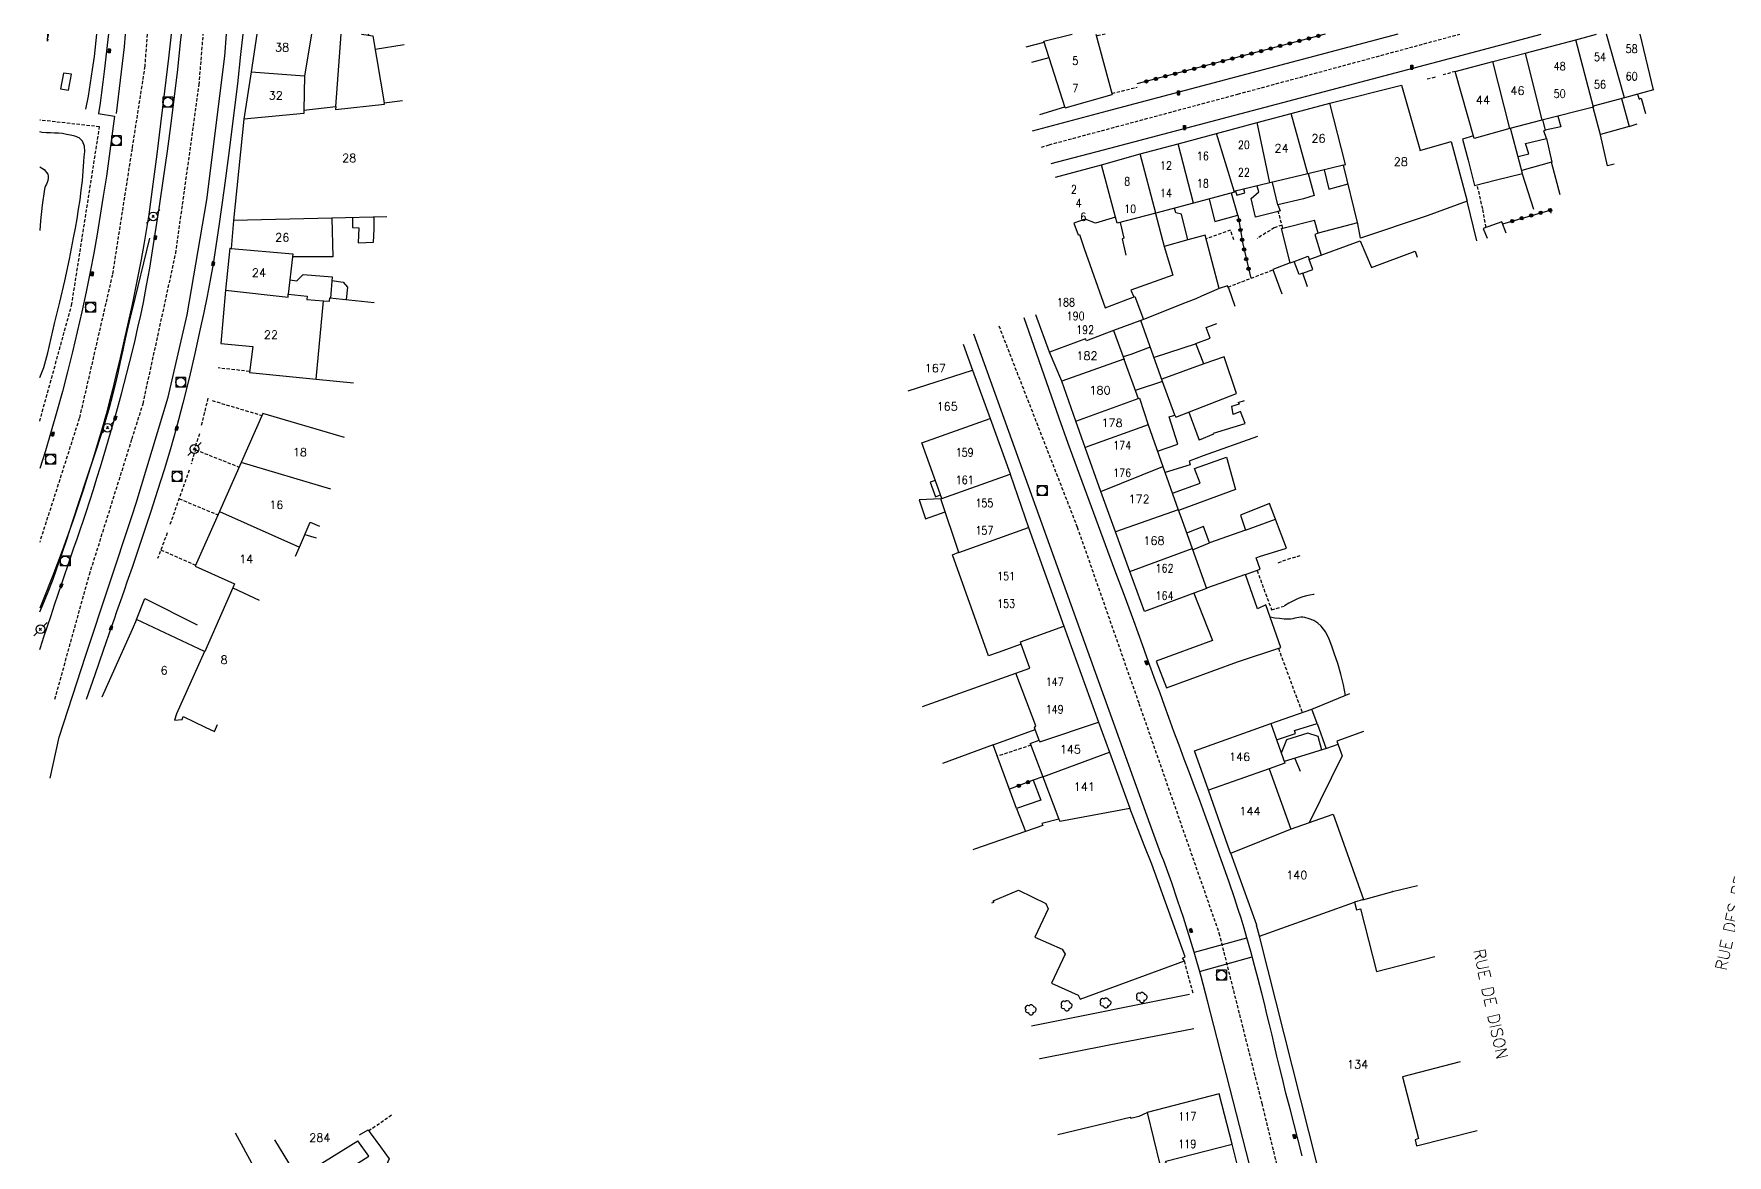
# Model space of a CAD drawing. Header units: millimetres. Extents: x 254999 to 256000, y 142999 to 144000.
# Drawn here: x 254999.1 to 255255.9, y 143829.9 to 144000 of the extents above; entities that cross this region are included whole.
import ezdxf
from ezdxf.enums import TextEntityAlignment as Align

# ---------------------------------------------------------------- set-up
doc = ezdxf.new("R2010")
doc.units = ezdxf.units.MM
doc.linetypes.add('DASHED', pattern=[0.75, 0.5, -0.25])
doc.layers.get('0').update_dxf_attribs({"linetype": 'CONTINUOUS'})
for name, color, linetype in [('W0001', 6, 'DASHED'), ('W0006', 2, 'CONTINUOUS'), ('W0008', 7, 'CONTINUOUS'), ('W0010', 4, 'CONTINUOUS'), ('W0014', 7, 'CONTINUOUS'), ('W0017', 7, 'CONTINUOUS'), ('W0020', 2, 'CONTINUOUS'), ('W0101', 7, 'CONTINUOUS'), ('W0104', 1, 'CONTINUOUS'), ('W0112', 1, 'DASHED'), ('W0211', 2, 'CONTINUOUS'), ('W0214', 2, 'CONTINUOUS'), ('W0220', 5, 'DASHED'), ('W0300', 7, 'CONTINUOUS'), ('W0323', 7, 'CONTINUOUS'), ('W0401', 7, 'CONTINUOUS'), ('W0420', 7, 'CONTINUOUS'), ('W0439', 7, 'CONTINUOUS'), ('W0473', 7, 'CONTINUOUS'), ('W0989', 7, 'CONTINUOUS'), ('W0991', 7, 'CONTINUOUS'), ('W1102', 7, 'CONTINUOUS')]:
    doc.layers.add(name, color=color, linetype=linetype)
doc.styles.get("Standard").update_dxf_attribs({"font": 'romans.shx', "width": 0.85})

# ---------------------------------------------------------------- blocks, each defined once
blk = doc.blocks.new('T420')
for p, q in [((0.75, 0.75), (-0.75, 0.75)), ((-0.75, 0.75), (-0.75, -0.75)), ((0.75, 0.75), (0.75, -0.75)), ((0.75, -0.75), (-0.75, -0.75))]:
    blk.add_line(p, q)
blk.add_ellipse((0, 0), major_axis=(-0.53, 0.53), ratio=1, start_param=3.926991, end_param=10.210176)
blk = doc.blocks.new('T401')
for p, q in [((-0.3, 0.3), (0, 0.3)), ((-0.3, -0.25), (-0.3, 0.3)), ((-0.3, 0.15), (0, 0.15)), ((-0.3, 0), (0, 0)), ((0, 0.3), (0, -0.25)), ((-0.3, -0.15), (0, -0.15)), ((-0.3, -0.25), (-0.3, -0.3)), ((-0.3, -0.3), (0, -0.3)), ((0, -0.3), (0, -0.25))]:
    blk.add_line(p, q)
blk = doc.blocks.new('T300')
for p, q in [((-0.8, 0.51), (-0.86, 0.34)), ((-0.86, 0.34), (-0.86, 0.17)), ((-0.86, 0.17), (-0.74, 0.06)), ((-0.69, 0.63), (-0.8, 0.51)), ((-0.8, -0.06), (-0.74, 0.06)), ((-0.74, 0.06), (-0.69, 0.11)), ((-0.57, 0.69), (-0.69, 0.63)), ((-0.46, 0.69), (-0.57, 0.69)), ((-0.29, 0.63), (-0.46, 0.69)), ((-0.29, 0.63), (-0.17, 0.74)), ((-0.23, 0.57), (-0.29, 0.63)), ((-0.17, 0.74), (-0.06, 0.8)), ((-0.06, 0.8), (0.06, 0.8)), ((0.06, 0.8), (0.23, 0.74)), ((0.23, 0.74), (0.34, 0.63)), ((0.34, 0.63), (0.4, 0.51)), ((0.46, 0.46), (0.34, 0.46)), ((0.4, 0.51), (0.4, 0.46)), ((0.57, 0.4), (0.46, 0.46)), ((0.57, 0.4), (0.69, 0.29)), ((0.69, 0.29), (0.74, 0.17)), ((0.74, 0.06), (0.69, -0.17)), ((0.74, 0.17), (0.74, 0.06)), ((-0.8, -0.17), (-0.8, -0.06)), ((-0.8, -0.23), (-0.8, -0.17)), ((-0.74, -0.34), (-0.8, -0.23)), ((-0.69, -0.4), (-0.74, -0.34)), ((-0.51, -0.46), (-0.69, -0.4)), ((-0.4, -0.46), (-0.51, -0.46)), ((-0.4, -0.46), (-0.34, -0.46)), ((-0.34, -0.46), (-0.34, -0.4)), ((-0.34, -0.51), (-0.34, -0.46)), ((-0.29, -0.63), (-0.34, -0.51)), ((-0.17, -0.74), (-0.29, -0.63)), ((-0.06, -0.8), (-0.17, -0.74)), ((0.06, -0.8), (-0.06, -0.8)), ((0.17, -0.74), (0.06, -0.8)), ((0.23, -0.69), (0.17, -0.74)), ((0.29, -0.46), (0.23, -0.46)), ((0.29, -0.63), (0.23, -0.69)), ((0.46, -0.4), (0.29, -0.46)), ((0.34, -0.51), (0.29, -0.63)), ((0.34, -0.51), (0.34, -0.46)), ((0.57, -0.34), (0.46, -0.4)), ((0.63, -0.29), (0.57, -0.34)), ((0.69, -0.17), (0.63, -0.29))]:
    blk.add_line(p, q)
blk = doc.blocks.new('T473')
for p, q in [((-0.166667, 0.166667), (0.166667, -0.166667)), ((-0.166667, -0.166667), (0.166667, 0.166667)), ((0.500001, 0.500001), (1.000002, 1.000002)), ((-1.000002, -1.000002), (-0.500001, -0.500001))]:
    blk.add_line(p, q)
blk.add_ellipse((0, 0), major_axis=(0.471405, 0.471405), ratio=1, start_param=5.4977871438, end_param=11.780972451)
blk = doc.blocks.new('t323o')
at = {"color": 0, "linetype": 'Continuous'}
for radius in [0.25, 0.15]:
    blk.add_circle((0, 0), radius, dxfattribs=at)

msp = doc.modelspace()

# ---------------------------------------------------------------- linework, layer by layer
at = {"layer": 'W0001'}
for points in [[(255014, 143938.58), (255015.68, 143943.93), (255020.64, 143966.74), (255024.19, 143992.33), (255024.81, 144000)], [(255016.28, 144000), (255015.94, 143995.11), (255014, 143982.65)], [(255151.95, 143982.83), (255153.1, 143983.21), (255181.72, 143990.89), (255214.98, 143999.89), (255215.41, 144000)], [(255014, 143982.65), (255011.02, 143963.49), (255006.01, 143941.7), (255000, 143922.93)], [(255145.48, 143955.73), (255157.37, 143925.19), (255166.72, 143898.45), (255178.87, 143863.61), (255185.36, 143837.79), (255192.06, 143810.24), (255200.49, 143773.27)], [(255002.3, 143899.1), (255007.55, 143918.02), (255014, 143938.58)]]:
    msp.add_lwpolyline(points, dxfattribs=at)
at = {"layer": 'W0006'}
for points in [[(255012.96, 144000), (255012.8, 143998.08), (255011.61, 143987.96)], [(255014, 143926.97), (255014.62, 143928.84), (255019.47, 143944.94), (255022.37, 143957.42), (255025.35, 143974.87), (255028.06, 143996.64), (255028.33, 144000)], [(255001.61, 143887.13), (255002.93, 143893.33), (255007, 143905.79), (255014, 143926.97)], [(255085.01, 143751.17), (255073.45, 143767.07), (255067.43, 143774.12), (255056.32, 143787.21), (255052.43, 143792.43), (255048.76, 143798.09), (255044.78, 143805.13), (255038.06, 143817.93), (255029.71, 143833.25)]]:
    msp.add_lwpolyline(points, dxfattribs=at)
at = {"layer": 'W0008'}
for points in [[(255014, 143951.71), (255014.46, 143953.59), (255014.9, 143955.48), (255015.32, 143957.37), (255015.72, 143959.27), (255016.22, 143961.87), (255016.68, 143964.49), (255017.1, 143967.1), (255017.52, 143969.72), (255018.17, 143973.89), (255018.79, 143978.07), (255019.38, 143982.24), (255019.93, 143986.43), (255020.45, 143990.53), (255020.94, 143994.64), (255021.38, 143998.75), (255021.5, 144000)], [(255019.93, 144000), (255019.54, 143996.36), (255018.95, 143991.36), (255018.33, 143986.37), (255017.76, 143981.79), (255017.17, 143977.21), (255016.53, 143972.64), (255015.78, 143968.09), (255015.37, 143965.81), (255014.93, 143963.53), (255014.48, 143961.26), (255014, 143958.99)], [(255014, 143958.99), (255013.41, 143956.29), (255012.81, 143953.6), (255012.19, 143950.91), (255011.55, 143948.22), (255011.08, 143946.25), (255010.59, 143944.29), (255010.07, 143942.33), (255009.51, 143940.38), (255008.1, 143935.66), (255006.62, 143930.95), (255005.06, 143926.27), (255003.39, 143921.62), (255001.99, 143917.88), (255000.53, 143914.15), (255000, 143912.92)], [(255000, 143906.64), (255000.1, 143906.94), (255000.64, 143908.56), (255001.18, 143910.18), (255001.72, 143911.79), (255002.26, 143913.41), (255002.81, 143915.02), (255003.35, 143916.64), (255003.81, 143918), (255004.27, 143919.35), (255004.73, 143920.71), (255005.2, 143922.06), (255005.66, 143923.42), (255006.12, 143924.77), (255006.58, 143926.13), (255007.03, 143927.49), (255007.59, 143929.2), (255008.15, 143930.91), (255008.69, 143932.63), (255009.22, 143934.35), (255010.05, 143937.1), (255010.86, 143939.86), (255011.64, 143942.63), (255012.39, 143945.4), (255012.8, 143946.98), (255013.21, 143948.55), (255013.61, 143950.13), (255014, 143951.71)]]:
    msp.add_lwpolyline(points, dxfattribs=at)
at = {"layer": 'W0010'}
for points in [[(255014, 143958), (255016.68, 143969.02)], [(255000, 143912.34), (255000.46, 143913.41), (255001.26, 143915.36), (255002.02, 143917.32), (255003.07, 143920.24), (255004.06, 143923.18), (255005.01, 143926.14), (255005.97, 143929.09), (255007.16, 143932.64), (255008.37, 143936.2), (255009.53, 143939.76), (255010.59, 143943.36), (255011.05, 143945.09), (255011.48, 143946.82), (255011.89, 143948.56), (255012.27, 143950.3), (255012.65, 143952.04), (255013.03, 143953.78), (255013.42, 143955.52), (255013.82, 143957.26), (255013.87, 143957.44), (255013.91, 143957.63), (255013.96, 143957.81), (255014, 143958)]]:
    msp.add_lwpolyline(points, dxfattribs=at)
at = {"layer": 'W0014'}
for points in [[(255007.01, 143988.59), (255007.38, 143990.59), (255007.72, 143992.6), (255008.03, 143994.61), (255008.29, 143996.62), (255008.68, 144000)], [(255010.42, 144000), (255010.38, 143999.66), (255009.79, 143994.31), (255009.6, 143992.72), (255009.38, 143991.12), (255009.15, 143989.53), (255008.9, 143987.94)], [(255030.8, 144000), (255030.48, 143996.88), (255029.98, 143992.47), (255029.45, 143988.07), (255028.73, 143982.34), (255027.97, 143976.61), (255027.17, 143970.88), (255026.32, 143965.17)], [(255206.01, 144000), (255161.93, 143988.32), (255150.55, 143985.28)], [(255153.42, 143980.39), (255161.33, 143982.43), (255214.81, 143996.57), (255227.74, 144000)], [(255008.89, 143987.94), (255011.33, 143987.55)], [(255011.33, 143987.55), (255010.94, 143984.52), (255010.54, 143981.48), (255010.11, 143978.45), (255009.65, 143975.42), (255009.19, 143972.54), (255008.72, 143969.66), (255008.21, 143966.78), (255007.66, 143963.91), (255007.05, 143960.88), (255006.39, 143957.85), (255005.7, 143954.83), (255004.98, 143951.82), (255004.23, 143948.78), (255003.44, 143945.76), (255002.62, 143942.74), (255001.76, 143939.74), (255000.86, 143936.76), (255000, 143934.08)], [(255026.32, 143965.17), (255025.87, 143962.69), (255025.39, 143960.23), (255024.89, 143957.76), (255024.36, 143955.3), (255023.52, 143951.54), (255022.65, 143947.78), (255021.73, 143944.03), (255020.75, 143940.3), (255019.84, 143937.1), (255018.87, 143933.91), (255017.87, 143930.74), (255016.85, 143927.57), (255016.15, 143925.45), (255015.44, 143923.32), (255014.73, 143921.2), (255014, 143919.08)], [(255191.47, 143829.82), (255190.86, 143832.2), (255190.25, 143834.58), (255189.64, 143836.97), (255189.03, 143839.35), (255188.44, 143841.74), (255188.05, 143843.34), (255187.66, 143844.93), (255187.28, 143846.53), (255186.91, 143848.13), (255186.53, 143849.72), (255186.14, 143851.32), (255185.75, 143852.91), (255185.35, 143854.51), (255184.81, 143856.61), (255184.26, 143858.71), (255183.7, 143860.8), (255183.11, 143862.89), (255182.67, 143864.38), (255182.22, 143865.86), (255181.75, 143867.34), (255181.27, 143868.81), (255180.36, 143871.5), (255179.42, 143874.17), (255178.45, 143876.85), (255177.49, 143879.52), (255176.72, 143881.62), (255175.95, 143883.72), (255175.17, 143885.83), (255174.39, 143887.93), (255173.6, 143890.02), (255172.82, 143892.12), (255172.04, 143894.22), (255171.27, 143896.33), (255170.6, 143898.16), (255169.93, 143899.99), (255169.26, 143901.82), (255168.6, 143903.65), (255167.93, 143905.49), (255167.26, 143907.32), (255166.6, 143909.15), (255165.93, 143910.98), (255164.52, 143914.83), (255163.09, 143918.67), (255161.67, 143922.51), (255160.25, 143926.35), (255158.82, 143930.19), (255157.41, 143934.04), (255156.01, 143937.89), (255154.62, 143941.74), (255149.3, 143956.96)], [(255185.93, 143819.07), (255182.49, 143832.47), (255179.03, 143845.87), (255178.08, 143849.59), (255177.14, 143853.32), (255176.16, 143857.04), (255175.12, 143860.74), (255174.32, 143863.37), (255173.47, 143866), (255172.6, 143868.62), (255171.7, 143871.22), (255171.31, 143872.33), (255170.9, 143873.44), (255170.49, 143874.55), (255170.07, 143875.65), (255169.66, 143876.75), (255169.24, 143877.85), (255168.83, 143878.96), (255168.42, 143880.07), (255141.67, 143954.49)], [(255014, 143919.08), (255013.61, 143917.96), (255013.22, 143916.84), (255012.84, 143915.72), (255012.45, 143914.6), (255012.06, 143913.47), (255011.67, 143912.35), (255011.28, 143911.23), (255010.89, 143910.11), (255009.64, 143906.46), (255008.38, 143902.81), (255007.03, 143899.03)]]:
    msp.add_lwpolyline(points, dxfattribs=at)
at = {"layer": 'W0017'}
for points in [[(255174.41, 143854.32), (255150.42, 143849.47)], [(255151.62, 143844.59), (255151.76, 143844.61), (255162.23, 143846.67), (255175.04, 143849.14)]]:
    msp.add_lwpolyline(points, dxfattribs=at)
at = {"layer": 'W0020'}
for points in [[(255175.13, 143860.71), (255183.1, 143862.91)], [(255175.92, 143857.79), (255183.91, 143860.01)]]:
    msp.add_lwpolyline(points, dxfattribs=at)
at = {"layer": 'W0101'}
for points in [[(255032.95, 144000), (255032.06, 143994.27)], [(255041.22, 144000), (255040.18, 143993.68)], [(255155.52, 143988.82), (255152.32, 143998.91), (255156.59, 144000)], [(255160.18, 144000), (255162.68, 143990.84)], [(255225.32, 143997.12), (255232.97, 143999.14)], [(255232.97, 143999.14), (255232.97, 143999.14), (255236.15, 144000)], [(255214.71, 143994.34), (255220.38, 143995.82), (255220.38, 143995.82)], [(255220.38, 143995.82), (255220.38, 143995.82), (255225.32, 143997.12)], [(255032.06, 143994.27), (255030.94, 143987.09)], [(255040.18, 143993.68), (255040.05, 143988.47)], [(255223, 143985.69), (255217.59, 143984.17), (255214.71, 143994.34)], [(255155.52, 143988.82), (255162.68, 143990.84)], [(255195.7, 143989.53), (255195.7, 143989.53), (255206.56, 143992.24)], [(255206.56, 143992.24), (255209.37, 143982.36), (255209.35, 143982.35), (255214.1, 143983.69), (255216.5, 143974.64), (255210.45, 143972.45), (255210.44, 143972.44), (255200.32, 143969.05), (255199.93, 143971.24), (255197.75, 143980.12), (255197.74, 143980.12)], [(255240.38, 143990.34), (255235.64, 143989.09), (255235.63, 143989.08), (255235.67, 143988.89)], [(255244.76, 143991.55), (255240.38, 143990.34)], [(255040.05, 143988.47), (255040.05, 143988.47), (255044.92, 143989)], [(255044.92, 143989), (255044.88, 143988.58), (255052.29, 143989.37), (255052.26, 143989.57)], [(255052.26, 143989.57), (255055.05, 143989.93)], [(255184.66, 143986.58), (255184.66, 143986.58), (255189.8, 143987.95)], [(255189.8, 143987.95), (255195.7, 143989.53)], [(255235.67, 143988.89), (255227.85, 143986.96)], [(255030.94, 143987.09), (255030.94, 143987.09), (255030.94, 143987.1), (255029.41, 143971.74)], [(255178.48, 143984.9), (255178.48, 143984.9), (255184.66, 143986.58)], [(255227.85, 143986.96), (255223, 143985.69), (255223, 143985.69)], [(255166.92, 143981.83), (255166.92, 143981.83), (255172.66, 143983.36)], [(255172.66, 143983.36), (255172.66, 143983.36), (255178.48, 143984.9)], [(255154.05, 143978.31), (255161.05, 143980.18), (255161.05, 143980.18)], [(255161.05, 143980.18), (255166.92, 143981.83)], [(255197.74, 143980.12), (255192.35, 143978.81)], [(255192.35, 143978.81), (255186.58, 143977.41)], [(255181.2, 143976), (255175.01, 143974.36)], [(255186.58, 143977.41), (255181.14, 143976.12), (255181.2, 143976)], [(255169.31, 143972.82), (255163.41, 143971.31), (255163.16, 143972.24)], [(255175.01, 143974.36), (255169.31, 143972.82)], [(255029.41, 143971.74), (255029.04, 143967.49)], [(255044.32, 143972.09), (255044.46, 143966.23), (255038.32, 143966.21)], [(255052.66, 143972.29), (255044.32, 143972.09)], [(255163.16, 143972.24), (255160.13, 143971.32), (255158.55, 143971.91), (255156.85, 143971.33)], [(255156.85, 143971.33), (255157.52, 143969.53), (255157.69, 143969.58), (255158.4, 143967.45)], [(255028.82, 143967.51), (255028.2, 143961.16), (255028.2, 143961.16)], [(255158.4, 143967.45), (255161.58, 143958.48), (255166.09, 143960.21), (255167.44, 143956.72), (255162.89, 143955.03)], [(255038.32, 143966.21), (255037.69, 143960.53), (255037.69, 143960.52)], [(255028.2, 143961.16), (255028.2, 143961.16), (255027.47, 143953.08)], [(255037.69, 143960.52), (255040.59, 143960.26), (255040.54, 143959.75), (255043.06, 143959.53)], [(255041.94, 143947.64), (255043.06, 143959.53)], [(255153.18, 143951.77), (255153.18, 143951.77), (255151.11, 143957.43)], [(255162.89, 143955.03), (255162.89, 143955.03), (255164.48, 143950.65), (255164.45, 143950.67)], [(255027.47, 143953.08), (255032.35, 143952.58), (255031.81, 143948.65), (255041.94, 143947.64)], [(255140.09, 143952.98), (255141.46, 143949.03)], [(255155.03, 143947.37), (255155.03, 143947.38), (255155.02, 143947.37), (255153.18, 143951.77)], [(255164.45, 143950.67), (255164.45, 143950.67), (255166.6, 143944.71)], [(255141.46, 143949.03), (255141.47, 143949), (255144.15, 143941.68)], [(255157.16, 143941.27), (255155.03, 143947.37)], [(255166.6, 143944.71), (255166.82, 143944.75), (255168.15, 143940.71)], [(255046.25, 143938.79), (255033.86, 143942.42), (255030.55, 143934.99)], [(255144.15, 143941.68), (255147.2, 143933.29), (255147.22, 143933.24)], [(255158.55, 143937.3), (255157.16, 143941.27)], [(255168.15, 143940.71), (255168.15, 143940.71), (255170.37, 143934.41)], [(255136.83, 143929.55), (255136.83, 143929.55), (255133.8, 143937.98)], [(255160.96, 143930.62), (255158.55, 143937.3), (255158.55, 143937.3)], [(255030.55, 143934.99), (255027.25, 143927.57)], [(255170.37, 143934.41), (255172.7, 143927.82)], [(255147.22, 143933.24), (255150, 143925.15)], [(255139.42, 143921.37), (255136.7, 143929.47), (255136.83, 143929.55)], [(255163.18, 143924.5), (255160.96, 143930.62)], [(255027.25, 143927.57), (255023.56, 143919.27), (255029.56, 143916.59), (255029.29, 143915.98)], [(255172.7, 143927.82), (255173.22, 143926.35), (255174.79, 143921.96)], [(255039.38, 143922.17), (255041.02, 143925.95), (255041.01, 143925.95)], [(255041.01, 143925.95), (255042.46, 143925.33)], [(255150, 143925.15), (255150, 143925.15), (255155.34, 143910.19)], [(255165.35, 143918.48), (255163.18, 143924.5)], [(255038.78, 143920.78), (255039.38, 143922.17)], [(255148.88, 143907.43), (255145.38, 143906.2), (255143.92, 143905.66), (255138.47, 143920.98), (255139.42, 143921.38), (255139.42, 143921.37)], [(255174.79, 143921.96), (255176.96, 143915.9), (255167.55, 143912.4)], [(255167.55, 143912.4), (255165.35, 143918.48)], [(255029.29, 143915.98), (255025.03, 143906.31), (255025.02, 143906.31)], [(255014.68, 143911.18), (255014, 143909.67)], [(255025.02, 143906.31), (255014.68, 143911.18)], [(255014, 143909.67), (255009.41, 143899.43), (255009.41, 143899.43)], [(255155.34, 143910.19), (255155.34, 143910.19), (255160.57, 143895.62), (255160.57, 143895.62)], [(255151.6, 143892.9), (255150.91, 143894.73), (255151.1, 143895.07), (255148.05, 143903.05), (255150.18, 143903.8), (255148.88, 143907.43)], [(255020.45, 143895.94), (255021.62, 143896), (255021.75, 143896.45), (255025.11, 143894.86)], [(255160.57, 143895.62), (255162.25, 143891.04)], [(255175.17, 143891.24), (255186.71, 143895.39), (255188.84, 143889.4), (255186.47, 143888.51)], [(255025.11, 143894.86), (255026.49, 143894.18), (255026.98, 143895.26)], [(255150.24, 143892.38), (255151.6, 143892.9)], [(255150.24, 143892.38), (255152.13, 143887.33)], [(255162.25, 143891.04), (255165.36, 143882.55)], [(255177.26, 143885.31), (255175.17, 143891.24)], [(255186.47, 143888.51), (255189.75, 143879.36), (255189.74, 143879.36)], [(255152.13, 143887.33), (255154.57, 143880.92)], [(255180.65, 143875.72), (255180.58, 143875.89), (255177.26, 143885.31)], [(255168.67, 143874.06), (255167.54, 143876.97), (255165.36, 143882.55)], [(255154.57, 143880.92), (255152.02, 143880.26), (255152.14, 143879.94), (255141.81, 143876.34), (255141.55, 143876.25)], [(255189.74, 143879.36), (255196.2, 143881.65), (255200.81, 143868.7), (255199.4, 143868.31)], [(255185, 143863.17), (255184.58, 143864.82), (255184.59, 143864.82), (255180.65, 143875.72)], [(255173.73, 143860), (255168.67, 143874.06)], [(255144.4, 143868.18), (255144.76, 143868.31), (255144.64, 143868.53), (255148.46, 143870.11), (255152.59, 143868.11), (255152.96, 143867.29), (255150.93, 143862.99), (255155.08, 143861.15), (255155.52, 143860.39), (255153.49, 143856.02), (255157.49, 143854.17), (255157.8, 143853.58), (255173.63, 143859.38), (255173.35, 143859.8), (255173.73, 143860)], [(255199.4, 143868.31), (255199.4, 143868.3), (255199.74, 143867.13), (255200.32, 143867.31), (255202.76, 143857.81), (255211.59, 143860.05)], [(255194.39, 143826.48), (255193.78, 143828.52), (255185, 143863.17)], [(255215.47, 143844.08), (255206.69, 143841.82), (255206.7, 143841.82), (255209.15, 143832.43), (255208.6, 143832.23), (255208.82, 143831.33), (255208.82, 143831.34), (255218.02, 143833.64)], [(255178.89, 143839.23), (255167.97, 143836.41), (255169.92, 143828.48), (255170.85, 143828.76)], [(255180.88, 143831.59), (255178.89, 143839.23)], [(255039.21, 143826.41), (255035.67, 143832.25)], [(255042.77, 143820.81), (255047.51, 143823.8), (255046.34, 143825.7), (255048.15, 143826.76), (255047.29, 143828.11), (255049.9, 143829.77), (255048.23, 143832.08), (255048.23, 143832.07)], [(255183.32, 143821.86), (255180.88, 143831.59), (255180.88, 143831.59), (255180.88, 143831.59)]]:
    msp.add_lwpolyline(points, dxfattribs=at)
at = {"layer": 'W0104'}
for points in [[(255044.92, 143989), (255045.75, 144000)], [(255048.81, 144000), (255050.51, 143999.75), (255052.26, 143989.57)], [(255049.94, 143999.83), (255049.89, 144000)], [(255055.29, 143998.35), (255050.87, 143997.65)], [(255149.63, 143998.08), (255152.36, 143998.78)], [(255150.47, 143995.76), (255153.11, 143996.43)], [(255242.36, 143990.89), (255242.58, 143990.14), (255242.91, 143990.27), (255243.54, 143987.96)], [(255151.68, 143987.8), (255155.48, 143988.95)], [(255238.8, 143980.27), (255237.8, 143980.03), (255236.75, 143984.72), (255235.62, 143988.88)], [(255239.92, 143990.21), (255241.09, 143986), (255236.74, 143984.75)], [(255217.47, 143984.58), (255215.78, 143984.07), (255216.65, 143980.87), (255217.63, 143977.02), (255220.98, 143977.9), (255224.91, 143978.83), (255223.1, 143985.71)], [(255228.36, 143985.41), (255228.37, 143985.41), (255227.97, 143986.99)], [(255228.52, 143984.14), (255228.12, 143985.33), (255228.36, 143985.41)], [(255230.24, 143987.55), (255230.71, 143985.91), (255228.36, 143985.41)], [(255241.09, 143986), (255242.32, 143986.37)], [(255224.23, 143981.43), (255225.84, 143981.82), (255225.35, 143983.39), (255228.52, 143984.14), (255229.33, 143980.56), (255229.3, 143980.59)], [(255229.3, 143980.59), (255224.78, 143979.31)], [(255230.62, 143975.61), (255229.3, 143980.59)], [(255193.33, 143975.53), (255191.7, 143975.02), (255187.78, 143974.09), (255186.97, 143977.5)], [(255192.42, 143978.83), (255193.33, 143975.53)], [(255194.83, 143979.41), (255195.54, 143976.48), (255198.45, 143977.26)], [(255224.83, 143978.81), (255226.57, 143973.46)], [(255177.36, 143974.98), (255178.26, 143971.59), (255181.75, 143972.54), (255180.79, 143975.89)], [(255181.38, 143976.18), (255181.58, 143975.58), (255182.81, 143975.9), (255182.63, 143976.47)], [(255187.66, 143973.02), (255184.4, 143972.25), (255183.73, 143975.04), (255184.92, 143976.08), (255184.67, 143976.95)], [(255193.33, 143975.53), (255193.33, 143975.53)], [(255169.24, 143972.8), (255170.56, 143967.77), (255171.87, 143963.43), (255171.88, 143963.43), (255165.51, 143961.13), (255165.93, 143960.15)], [(255174.15, 143968.81), (255173.19, 143972.66), (255172.32, 143972.86), (255172.14, 143973.58)], [(255187.78, 143974.09), (255188.14, 143973.18), (255187.66, 143973.02)], [(255218, 143968.62), (255216.5, 143974.64)], [(255047.42, 143972.17), (255047.43, 143970.67), (255048.38, 143970.61), (255048.3, 143968.35), (255050.62, 143968.42), (255050.71, 143970.41), (255050.71, 143972.24)], [(255163.86, 143971.43), (255164.44, 143969.03), (255164.19, 143968.94), (255164.75, 143966.45)], [(255189.69, 143965.3), (255188.35, 143970.52), (255193.35, 143971.75)], [(255193.89, 143969.79), (255193.89, 143969.79), (255193.35, 143971.75)], [(255193.89, 143969.79), (255193.41, 143969.62), (255194.37, 143966.46)], [(255199.9, 143971.35), (255193.89, 143969.79)], [(255222.43, 143969.81), (255221.78, 143971.54), (255218.95, 143970.53), (255219.53, 143969.03)], [(255028.82, 143967.51), (255029.04, 143967.49)], [(255174.15, 143968.81), (255170.56, 143967.77)], [(255178.91, 143961.42), (255176.76, 143969.5), (255174.15, 143968.81)], [(255192.31, 143961.67), (255191.57, 143963.71), (255193.08, 143964.3), (255192.57, 143965.79), (255200.3, 143968.65), (255202, 143964.61), (255208.6, 143967.09), (255208.95, 143966.17)], [(255189.69, 143965.3), (255187.05, 143964.29), (255188.42, 143960.62)], [(255189.69, 143965.3), (255190.27, 143965.5), (255190.28, 143965.52), (255192.37, 143966.31), (255192.57, 143965.79)], [(255191.57, 143963.71), (255191.02, 143963.53), (255190.27, 143965.5)], [(255037.93, 143962.7), (255039, 143962.57), (255039.95, 143963.55), (255044.35, 143963.15), (255044.1, 143959.96)], [(255044.31, 143962.64), (255046.05, 143962.37), (255046.67, 143961.61), (255046.49, 143959.72)], [(255043.06, 143959.53), (255043.98, 143959.46), (255044.01, 143959.98), (255044, 143959.98), (255050.74, 143959.29)], [(255178.91, 143961.42), (255176.24, 143960.24), (255176.23, 143960.24), (255175.37, 143959.85), (255173.88, 143959.27), (255167.44, 143956.72)], [(255181.31, 143958.69), (255180.37, 143961.48), (255180.33, 143961.43), (255180.17, 143961.83), (255178.91, 143961.42)], [(255170.3, 143947.32), (255167.01, 143956.56)], [(255176.59, 143949.98), (255175.37, 143953.07), (255177.51, 143953.86), (255176.94, 143955.49), (255178.53, 143956.08)], [(255168.45, 143952.51), (255165.48, 143951.41), (255165.48, 143951.4), (255164.35, 143951.02)], [(255175.39, 143953.01), (255169.02, 143950.93)], [(255176.59, 143949.98), (255170.2, 143947.63)], [(255181.54, 143945.45), (255179.65, 143951.02), (255176.59, 143949.98)], [(255041.94, 143947.64), (255047.6, 143947.08)], [(255169.55, 143936.75), (255172.62, 143937.81), (255171.33, 143941.91), (255172.17, 143942.18), (255172.17, 143942.17), (255170.3, 143947.32), (255170.3, 143947.32), (255166.17, 143945.91)], [(255172.17, 143942.18), (255172.31, 143941.87), (255181.54, 143945.45)], [(255174.31, 143942.64), (255175.84, 143938.38), (255175.89, 143938.43), (255178.11, 143939.37), (255178.05, 143939.47), (255182.84, 143940.94), (255182.14, 143942.74), (255181, 143942.27), (255180.84, 143943.56), (255181.98, 143943.91), (255181.77, 143944.13), (255182.73, 143944.41)], [(255184.69, 143938.94), (255176.48, 143936), (255176.48, 143936), (255174.37, 143935.19), (255174.49, 143934.67), (255170.69, 143933.51)], [(255171.81, 143930.35), (255176.03, 143931.87), (255175.15, 143934.12), (255180.01, 143935.82), (255181.39, 143930.92), (255172.73, 143927.72)], [(255135.84, 143932.3), (255135.06, 143932.01), (255135.88, 143929.82), (255136.64, 143930.08)], [(255136.7, 143929.47), (255133.39, 143929.36), (255134.34, 143926.48), (255137.35, 143927.54)], [(255175.03, 143915.18), (255177.87, 143907.98), (255169.35, 143904.87), (255170.89, 143900.83), (255181.69, 143904.75), (255188.26, 143906.95), (255185.97, 143913.43), (255184.72, 143912.83), (255182.9, 143918.02), (255182.9, 143918.01), (255185.1, 143918.82), (255184.5, 143920.56), (255185, 143920.77), (255189.12, 143922), (255186.52, 143928.81), (255182.11, 143927.02), (255182.88, 143924.74), (255182.87, 143924.75), (255177.45, 143922.82), (255176.51, 143925.28), (255173.95, 143924.31)], [(255182.88, 143924.74), (255187.44, 143926.4)], [(255040.2, 143924.07), (255041.94, 143923.57)], [(255174.86, 143921.78), (255177.45, 143922.82)], [(255182.9, 143918.02), (255176.95, 143915.94)], [(255014.68, 143911.18), (255015.96, 143914.36), (255023.9, 143910.4)], [(255133.9, 143897.98), (255148.05, 143903.05)], [(255192.95, 143897.57), (255198.71, 143899.94)], [(255186.71, 143895.39), (255192.96, 143897.59), (255192.95, 143897.57)], [(255187.59, 143892.91), (255190.48, 143893.91), (255190.32, 143894.34), (255193.75, 143895.42), (255195.12, 143891.58)], [(255193.75, 143895.42), (255192.95, 143897.57)], [(255144.61, 143892.17), (255151, 143894.49)], [(255194.46, 143891.38), (255193.89, 143893.42), (255192.32, 143893.94), (255189.13, 143892.94), (255188.31, 143890.91)], [(255200.78, 143894.19), (255196.73, 143892.72), (255197.55, 143890.48)], [(255144.61, 143892.17), (255136.94, 143889.36)], [(255152.13, 143887.33), (255150.68, 143886.79), (255151.85, 143883.79), (255148.18, 143882.49), (255144.61, 143892.18), (255144.61, 143892.17)], [(255196.91, 143892.24), (255195.2, 143891.61), (255188.77, 143889.62)], [(255197.55, 143890.48), (255192.55, 143880.36)], [(255190.39, 143890.12), (255191.2, 143888.17)], [(255148.18, 143882.49), (255149.5, 143879.02)], [(255200.67, 143868.66), (255200.67, 143868.66), (255205.22, 143869.91), (255205.21, 143869.91), (255208.96, 143870.84)], [(255166.73, 143835.86), (255166.74, 143835.86), (255167.97, 143836.41)], [(255048.52, 143832.99), (255049.8, 143833.74), (255050.13, 143833.32), (255051.69, 143831.2), (255053.03, 143829.38), (255051.75, 143826.55), (255047.51, 143823.8)], [(255154.44, 143833.07), (255165.38, 143835.67), (255165.48, 143835.53), (255166.73, 143835.86)]]:
    msp.add_lwpolyline(points, dxfattribs=at)
at = {"layer": 'W0112'}
for points in [[(255161.63, 144000), (255160.27, 143999.68)], [(255211.64, 143993.45), (255210.27, 143993.14)], [(255214.71, 143994.34), (255212.89, 143993.81)], [(255162.64, 143991), (255166.44, 143991.95)], [(255000, 143941.26), (255004.84, 143958.84), (255009.08, 143985.93), (255000, 143986.95)], [(255219.38, 143970.68), (255218.87, 143973.48), (255218.04, 143977.12)], [(255188.54, 143970.57), (255187.88, 143973.09)], [(255181.11, 143968.79), (255180.62, 143970.27), (255176.91, 143968.93)], [(255188.43, 143970.99), (255187.24, 143970.63), (255184.68, 143969)], [(255180.25, 143961.63), (255187.07, 143964.24)], [(255031.83, 143948.82), (255027.06, 143949.35)], [(255025.52, 143944.76), (255024.51, 143940.64)], [(255026.15, 143944.4), (255033.74, 143942.14)], [(255024.23, 143939.35), (255023.49, 143937.15)], [(255023.66, 143937.08), (255022.96, 143934.74)], [(255023.62, 143936.95), (255030.25, 143934.31)], [(255022.66, 143933.85), (255019.67, 143925.33)], [(255021.14, 143929.51), (255027.02, 143927.06)], [(255019.34, 143924.32), (255017.89, 143920.44)], [(255018.37, 143921.73), (255023.64, 143919.45)], [(255184.64, 143918.64), (255186.84, 143912.65), (255188.82, 143913.25)], [(255187.86, 143919.81), (255189.31, 143920.35), (255191.18, 143920.89)], [(255187.88, 143906.82), (255191.49, 143897.07)], [(255150.33, 143892.12), (255145.25, 143890.43)], [(255174.93, 143854.52), (255173.63, 143859.38)], [(255053.38, 143835.97), (255049.93, 143833.6)]]:
    msp.add_lwpolyline(points, dxfattribs=at)
at = {"layer": 'W0211'}
for points in [[(255000, 143979.87), (255000.69, 143979.46), (255001.22, 143978.76), (255001.3, 143978.44), (255001.3, 143978.12), (255001.23, 143977.81), (255001.13, 143977.51), (255001.01, 143977.25), (255000.89, 143977), (255000.78, 143976.73), (255000.71, 143976.45), (255000.37, 143974.05), (255000.12, 143971.65), (255000, 143970.22)], [(255193.3, 143914.99), (255193.2, 143914.98), (255192.66, 143914.9), (255192.13, 143914.78), (255191.61, 143914.62), (255190.88, 143914.35), (255190.17, 143914.03), (255189.48, 143913.66), (255188.82, 143913.25)]]:
    msp.add_lwpolyline(points, dxfattribs=at)
at = {"layer": 'W0214'}
for points in [[(255001.17, 143998.91), (255001.21, 144000)], [(255000, 143947.89), (255000.62, 143949.41), (255001.24, 143951.63), (255001.75, 143953.88), (255002.27, 143956.1), (255003.07, 143959.33), (255003.83, 143962.58), (255004.53, 143965.84), (255005.15, 143969.11), (255005.41, 143970.55), (255005.66, 143971.98), (255005.9, 143973.42), (255006.12, 143974.86), (255006.31, 143976.3), (255006.48, 143977.75), (255006.6, 143979.21), (255006.68, 143980.66), (255006.76, 143981.38), (255006.86, 143982.17), (255006.82, 143983), (255006.49, 143983.76), (255005.98, 143984.24), (255005.34, 143984.51), (255004.69, 143984.65), (255004.08, 143984.78), (255003.48, 143984.91), (255002.86, 143984.97), (255002.25, 143984.99), (255001.64, 143985.01), (255001.02, 143985.03), (255000.39, 143985.09), (255000, 143985.17)], [(255198.07, 143899.68), (255197.76, 143901.3), (255197.37, 143902.91), (255196.9, 143904.49), (255196.36, 143906.06), (255195.99, 143907.12), (255195.6, 143908.2), (255195.09, 143909.25), (255194.38, 143910.18), (255193.84, 143910.65), (255193.23, 143911.03), (255192.57, 143911.31), (255191.87, 143911.5), (255191.57, 143911.53), (255191.26, 143911.52), (255190.96, 143911.49), (255190.66, 143911.43), (255190.37, 143911.37), (255190.08, 143911.31), (255189.78, 143911.26), (255189.48, 143911.25), (255188.77, 143911.26), (255188.05, 143911.32), (255187.34, 143911.4), (255186.64, 143911.53)]]:
    msp.add_lwpolyline(points, dxfattribs=at)
at = {"layer": 'W0220'}
msp.add_lwpolyline([(255001.3, 144000), (255001.17, 143998.91)], dxfattribs=at)
at = {"layer": 'W0323'}
for points in [[(255194.97, 144000), (255166.4, 143992.45)], [(255181.75, 143972.54), (255181.93, 143971.46), (255182.45, 143968.36), (255183.68, 143962.95)], [(255221.9, 143971.21), (255229.08, 143973.31), (255229.22, 143972.83)], [(255150.68, 143886.79), (255147.1, 143885.43)]]:
    msp.add_lwpolyline(points, dxfattribs=at)
at = {"layer": 'W0439'}
msp.add_lwpolyline([(255004.39, 143991.5), (255004.83, 143993.93), (255003.62, 143994.08), (255003.17, 143991.72)], close=True, dxfattribs=at)
at = {"layer": 'W1102'}
for points in [[(255235.67, 143988.89), (255232.97, 143999.14)], [(255240.38, 143990.34), (255237.65, 144000)], [(255244.76, 143991.55), (255242.73, 144000)], [(255223, 143985.69), (255220.38, 143995.82)], [(255225.32, 143997.12), (255227.85, 143986.96)], [(255032.06, 143994.27), (255040.18, 143993.68)], [(255040.05, 143988.47), (255040.04, 143987.95), (255030.94, 143987.09)], [(255192.35, 143978.81), (255189.8, 143987.95)], [(255197.74, 143980.12), (255198.08, 143980.24), (255195.7, 143989.53)], [(255186.58, 143977.41), (255184.66, 143986.58)], [(255175.01, 143974.36), (255172.66, 143983.36)], [(255181.2, 143976), (255178.48, 143984.9)], [(255163.16, 143972.24), (255161.05, 143980.18)], [(255169.31, 143972.82), (255166.92, 143981.83)], [(255044.32, 143972.09), (255029.41, 143971.74)], [(255029.04, 143967.49), (255038.37, 143966.65), (255038.32, 143966.21)], [(255028.2, 143961.16), (255037.69, 143960.09), (255037.69, 143960.52)], [(255162.89, 143955.03), (255158.77, 143953.44), (255158.64, 143953.77), (255153.18, 143951.77)], [(255164.45, 143950.67), (255155.03, 143947.37)], [(255131.7, 143945.88), (255141.46, 143949.03)], [(255157.16, 143941.27), (255166.6, 143944.71)], [(255133.8, 143937.98), (255144.15, 143941.68)], [(255168.15, 143940.71), (255158.55, 143937.3)], [(255044.15, 143930.97), (255030.55, 143934.99)], [(255160.96, 143930.62), (255170.37, 143934.41)], [(255136.83, 143929.55), (255147.22, 143933.24)], [(255027.25, 143927.57), (255039.38, 143922.17)], [(255172.7, 143927.82), (255163.18, 143924.5)], [(255139.42, 143921.37), (255150, 143925.15)], [(255165.35, 143918.48), (255174.79, 143921.96)], [(255029.29, 143915.98), (255033.31, 143914.13)], [(255148.88, 143907.43), (255148.76, 143907.82), (255155.34, 143910.19)], [(255025.02, 143906.31), (255020.77, 143896.9), (255020.76, 143896.9), (255020.45, 143895.94)], [(255151.6, 143892.9), (255151.71, 143892.64), (255160.57, 143895.62)], [(255152.13, 143887.33), (255162.25, 143891.04)], [(255186.47, 143888.51), (255177.26, 143885.31)], [(255154.57, 143880.92), (255154.71, 143880.58), (255165.36, 143882.55)], [(255180.65, 143875.72), (255189.74, 143879.36)], [(255185, 143863.17), (255199.4, 143868.31)], [(255048.23, 143832.07), (255039.21, 143826.41)], [(255170.85, 143828.76), (255170.8, 143829.02), (255180.88, 143831.59)]]:
    msp.add_lwpolyline(points, dxfattribs=at)

# ---------------------------------------------------------------- block references
at = {"layer": 'W0300'}
for p in [(255167.2, 143853.83), (255150.35, 143851.96), (255155.79, 143852.58), (255161.7, 143853)]:
    msp.add_blockref('T300', p, dxfattribs=at)
at = {"layer": 'W0323'}
for p, rotation in [((255186.71, 143997.81), 194.8101230547526), ((255188.16, 143998.2), 194.8101230547526), ((255189.61, 143998.58), 194.8101230547526), ((255191.06, 143998.96), 194.8101230547526), ((255192.51, 143999.35), 194.8101230547526), ((255193.96, 143999.73), 194.8101230547526), ((255178.01, 143995.51), 194.8101230547526), ((255179.46, 143995.9), 194.8101230547526), ((255180.91, 143996.28), 194.8101230547526), ((255182.36, 143996.66), 194.8101230547526), ((255183.81, 143997.05), 194.8101230547526), ((255185.26, 143997.43), 194.8101230547526), ((255167.85, 143992.83), 194.8101230547526), ((255169.3, 143993.21), 194.8101230547526), ((255170.75, 143993.6), 194.8101230547526), ((255172.2, 143993.98), 194.8101230547526), ((255173.65, 143994.36), 194.8101230547526), ((255175.11, 143994.75), 194.8101230547526), ((255176.56, 143995.13), 194.8101230547526), ((255224.78, 143972.06), 16.29393425812819), ((255226.22, 143972.48), 16.29393425812819), ((255227.66, 143972.9), 16.29393425812819), ((255229.08, 143973.29), 286.4942739776908), ((255181.88, 143971.76), 279.3335871507699), ((255182.13, 143970.28), 279.5162279013267), ((255223.34, 143971.64), 16.29393425812819), ((255182.37, 143968.8), 279.5162279013267), ((255182.68, 143967.33), 282.7987729216257), ((255183.01, 143965.87), 282.7987729216257), ((255183.35, 143964.41), 282.7987729216257), ((255148.5, 143885.96), 200.8238459901813), ((255149.9, 143886.5), 200.8238459901813)]:
    msp.add_blockref('t323o', p, dxfattribs=dict(at, rotation=rotation))
at = {"layer": 'W0401'}
for p, rotation in [((255010.43, 143997.47), 173.7073553690893), ((255017.68, 143969.12), 351.0034165516845), ((255026.18, 143965.18), 169.8551286772021), ((255007.83, 143963.64), 168.8152733572026), ((255011.61, 143941.72), 344.3309791382896), ((255001.86, 143939.34), 163.5280785622091), ((255020.64, 143940.22), 164.6937596270985), ((255003.41, 143916.27), 341.3846011624335), ((255010.69, 143909.93), 161.0174922686092), ((255168.02, 143904.69), 19.95854039729494), ((255174.47, 143863.93), 197.553280629653), ((255190.46, 143832.8), 14.41627901793648)]:
    msp.add_blockref('T401', p, dxfattribs=dict(at, rotation=rotation))
for p in [(255208.27, 143994.98), (255172.88, 143991.1), (255173.79, 143985.85)]:
    msp.add_blockref('T401', p, dxfattribs=at)
at = {"layer": 'W0420'}
for p in [(255019.44, 143989.66), (255011.63, 143983.84), (255007.7, 143958.55), (255021.38, 143947.17), (255001.63, 143935.49), (255020.82, 143932.87), (255152.04, 143930.73), (255003.86, 143920.07), (255179.24, 143857.22)]:
    msp.add_blockref('T420', p, dxfattribs=at)
at = {"layer": 'W0473'}
for p in [(255017.21, 143972.34), (255010.28, 143940.28), (255023.47, 143937.06), (255000.11, 143909.71)]:
    msp.add_blockref('T473', p, dxfattribs=at)

# ---------------------------------------------------------------- texts
at = {"layer": 'W0989'}
for s, rotation, p in [('RUE DES PRAIRIES', 78.2811, (255254.99, 143858)), ('RUE DE DISON', 282.2172, (255218.3, 143861.18))]:
    msp.add_text(s, height=1.75, rotation=rotation, dxfattribs=at).set_placement(p, align=Align.MIDDLE_LEFT)
at = {"layer": 'W0991'}
for s, p in [('38', (255036.76, 143997.99)), ('32', (255035.8, 143990.68)), ('44', (255218.91, 143989.99)), ('46', (255224.13, 143991.41)), ('24', (255188.37, 143982.68)), ('26', (255193.96, 143984.17)), ('28', (255046.95, 143981.2)), ('28', (255206.44, 143980.64)), ('26', (255036.79, 143969.15)), ('24', (255033.26, 143963.8)), ('22', (255035.08, 143954.4)), ('182', (255158.85, 143951.2)), ('167', (255135.85, 143949.32)), ('165', (255137.64, 143943.51)), ('180', (255160.83, 143945.97)), ('178', (255162.65, 143941.03)), ('18', (255039.47, 143936.57)), ('16', (255035.89, 143928.58)), ('172', (255166.75, 143929.46)), ('168', (255169.01, 143923.15)), ('14', (255031.32, 143920.36)), ('8', (255027.97, 143905.08)), ('6', (255018.87, 143903.47)), ('145', (255156.33, 143891.48)), ('146', (255181.99, 143890.35)), ('141', (255158.44, 143885.81)), ('144', (255183.57, 143882.11)), ('140', (255190.67, 143872.41)), ('134', (255199.9, 143843.7)), ('284', (255042.49, 143832.57))]:
    msp.add_text(s, height=1.25, dxfattribs=at).set_placement(p, align=Align.MIDDLE_CENTER)
at = {"layer": 'W0991', "char_height": 1.25, "attachment_point": 1}
for s, insert in [('58\\P\\P60      ', (255240.54, 143998.4)), ('5\\P\\P7       ', (255156.62, 143996.59)), ('48\\P\\P50      ', (255229.63, 143995.76)), ('54\\P\\P56      ', (255235.75, 143997.16)), ('20\\P\\P22      ', (255181.73, 143983.82)), ('12\\P\\P14     ', (255169.92, 143980.69)), ('16\\P\\P18      ', (255175.51, 143982.14)), ('8\\P\\P10      ', (255164.49, 143978.28)), ('2\\P 4\\P  6      ', (255156.4, 143977.07)), ('188\\P  190\\P    192    ', (255154.29, 143959.94)), ('159\\P\\P161   ', (255138.94, 143937.16)), ('174\\P\\P176     ', (255162.82, 143938.23)), ('155\\P\\P157     ', (255141.93, 143929.49)), ('162\\P\\P164     ', (255169.24, 143919.59)), ('151\\P\\P153     ', (255145.22, 143918.38)), ('147\\P\\P149    ', (255152.59, 143902.35)), ('117\\P\\P119     ', (255172.7, 143836.42))]:
    msp.add_mtext(s, dxfattribs=dict(at, insert=insert))

doc.saveas('drawing.dxf')
